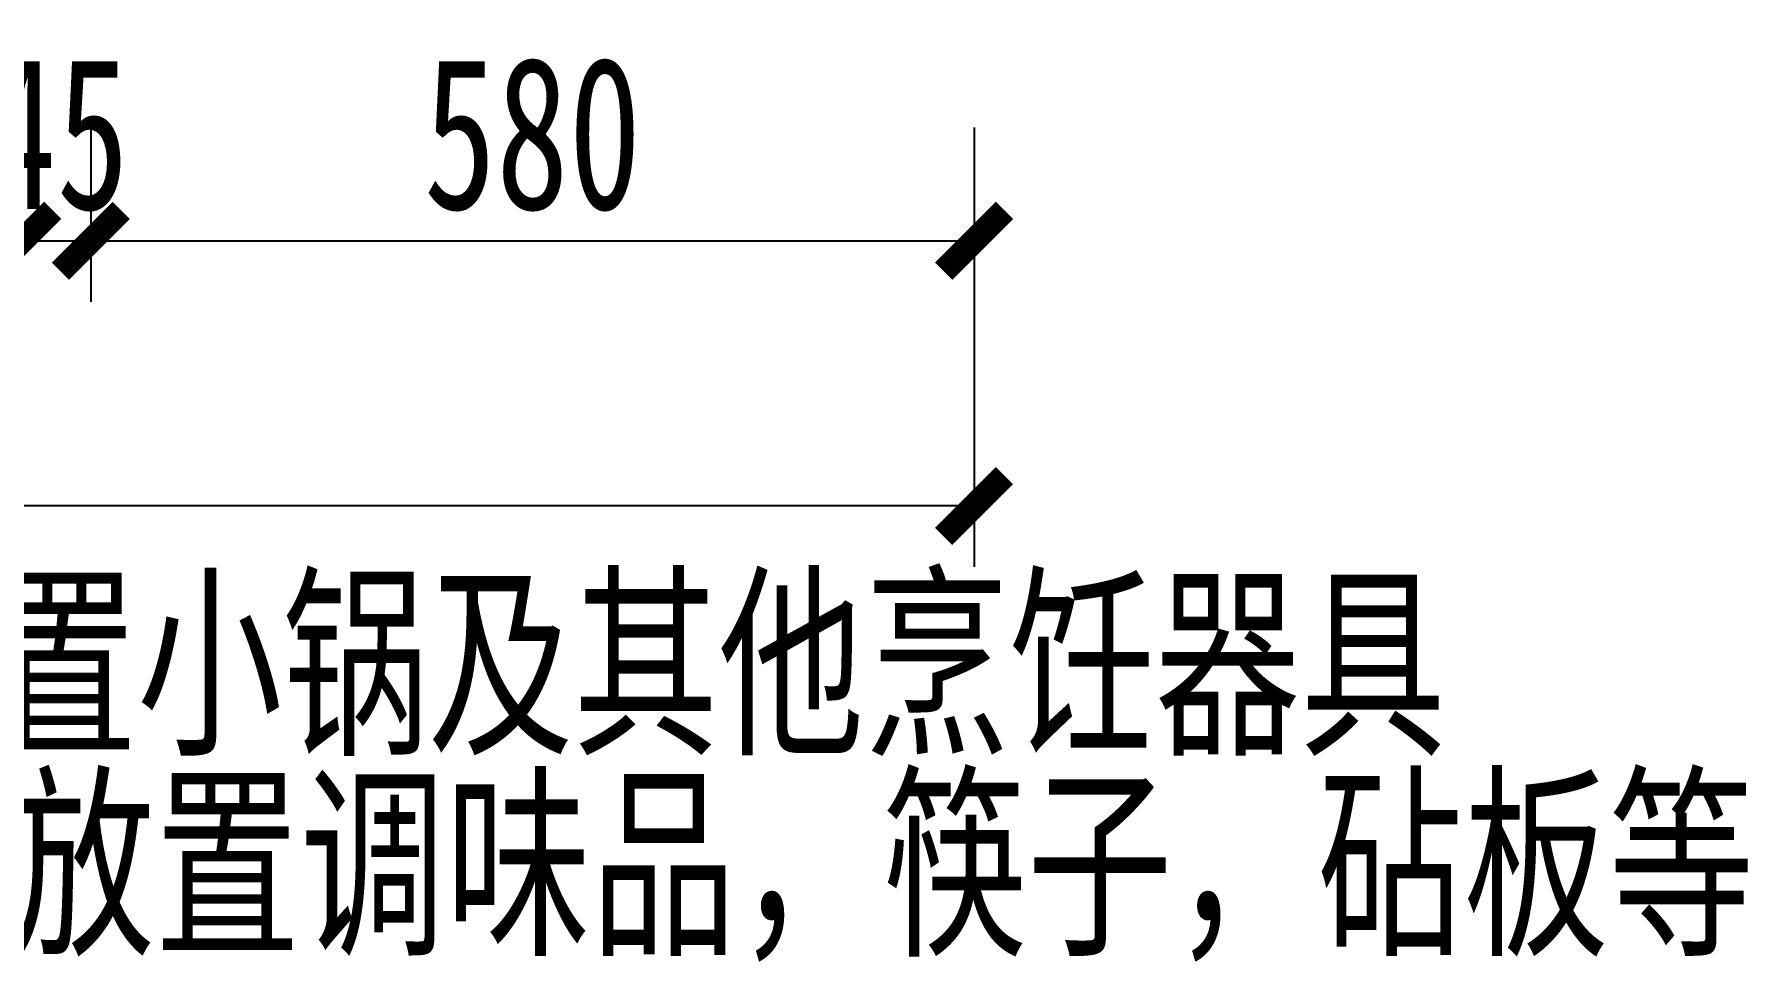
# Model space of a CAD drawing. Header units: millimetres. Extents: x 3104083 to 3173399, y -3165492 to -3044687.
# Drawn here: x 3116632 to 3117757, y -3142273 to -3141664 of the extents above; entities that cross this region are included whole.
import ezdxf

# ---------------------------------------------------------------- set-up
doc = ezdxf.new("R2010")
doc.units = ezdxf.units.MM
doc.header["$LTSCALE"] = 500
doc.header["$MEASUREMENT"] = 0
doc.header["$PDMODE"] = 2
doc.layers.get('0').update_dxf_attribs({"linetype": 'CONTINUOUS'})
doc.layers.get('DEFPOINTS').update_dxf_attribs({"linetype": 'CONTINUOUS'})
doc.layers.add('D-节点尺寸', color=5, linetype='CONTINUOUS')
doc.styles.add('DIM', font='SimSun.ttf', dxfattribs={"width": 0.7})
doc.dimstyles.new('40', dxfattribs={"dimscale": 40, "dimtxt": 2.5, "dimasz": 1, "dimexe": 1, "dimexo": 1, "dimgap": 0.5, "dimtad": 1, "dimdec": 0, "dimzin": 0, "dimdsep": 46, "dimtxsty": 'DIM', "dimblk": 'ARCHTICK', "dimcen": 0, "dimclrd": 5, "dimclre": 5, "dimclrt": 35, "dimadec": 0, "dimazin": 0, "dimtfac": 0.5, "dimtdec": 0, "dimtix": 1, "dimtmove": 2, "dimatfit": 2, "dimldrblk": 'A', "dimfxl": 0, "dimtolj": 1, "dimtzin": 0, "dimlwd": -1, "dimlwe": -1, "dimarcsym": 0})

# ---------------------------------------------------------------- blocks, each defined once
blk = doc.blocks.new('_ArchTick')
at = {"color": 0, "linetype": 'ByBlock', "const_width": 0.4}
blk.add_lwpolyline([(-0.5, -0.5), (0.5, 0.5)], dxfattribs=at)
blk = doc.blocks.new('*D2105')
at = {"layer": 'D-节点尺寸', "color": 5, "ltscale": 100}
for p, q in [((3116203.9, -3141725.1), (3116203.9, -3141839.5)), ((3116623.9, -3141725.1), (3116623.9, -3141839.5)), ((3116203.9, -3141799.5), (3116623.9, -3141799.5))]:
    blk.add_line(p, q, dxfattribs=at)
at = {"layer": 'DEFPOINTS', "color": 0, "ltscale": 100}
for p in [(3116203.9, -3141685.1), (3116623.9, -3141685.1), (3116623.9, -3141799.5)]:
    blk.add_point(p, dxfattribs=at)
at = {"layer": 'D-节点尺寸', "color": 5, "ltscale": 100, "xscale": 40, "yscale": 40, "zscale": 40, "rotation": 180}
blk.add_blockref('_ArchTick', (3116203.9, -3141799.5), dxfattribs=at)
at = {"layer": 'D-节点尺寸', "color": 5, "ltscale": 100, "xscale": 40, "yscale": 40, "zscale": 40}
blk.add_blockref('_ArchTick', (3116623.9, -3141799.5), dxfattribs=at)
at = {"layer": 'D-节点尺寸', "color": 35, "ltscale": 100, "insert": (3116413.9, -3141729.5), "char_height": 100, "attachment_point": 5, "style": 'DIM'}
blk.add_mtext('\\A1;420', dxfattribs=at)
blk = doc.blocks.new('A')
for p, q in [((-1.435, 1.148), (-1.09, 1.437)), ((-1.09, 1.437), (0, 0)), ((-1.435, 1.148), (-0.369, 0)), ((-0.369, 0), (-2.127, 0)), ((-1.435, -1.148), (-0.369, 0)), ((-1.09, -1.437), (0, 0)), ((-1.435, -1.148), (-1.09, -1.437))]:
    blk.add_line(p, q)
for points in [[(-1.435, 1.148), (-1.09, 1.437), (-0.369, 0), (0, 0)], [(-1.435, -1.148), (-1.09, -1.437), (-0.369, 0), (0, 0)]]:
    blk.add_solid(points)
blk = doc.blocks.new('*D2106')
at = {"layer": 'D-节点尺寸', "color": 5, "ltscale": 100}
for p, q in [((3116623.9, -3141725.1), (3116623.9, -3141839.5)), ((3116668.9, -3141725.1), (3116668.9, -3141839.5)), ((3116623.9, -3141799.5), (3116583.9, -3141799.5)), ((3116623.9, -3141799.5), (3116668.9, -3141799.5)), ((3116668.9, -3141799.5), (3116708.9, -3141799.5))]:
    blk.add_line(p, q, dxfattribs=at)
at = {"layer": 'DEFPOINTS', "color": 0, "ltscale": 100}
for p in [(3116623.9, -3141685.1), (3116668.9, -3141685.1), (3116668.9, -3141799.5)]:
    blk.add_point(p, dxfattribs=at)
at = {"layer": 'D-节点尺寸', "color": 5, "ltscale": 100, "xscale": 40, "yscale": 40, "zscale": 40}
blk.add_blockref('_ArchTick', (3116623.9, -3141799.5), dxfattribs=at)
at = {"layer": 'D-节点尺寸', "color": 5, "ltscale": 100, "xscale": 40, "yscale": 40, "zscale": 40, "rotation": 180}
blk.add_blockref('_ArchTick', (3116668.9, -3141799.5), dxfattribs=at)
at = {"layer": 'D-节点尺寸', "color": 35, "ltscale": 100, "insert": (3116646.4, -3141729.5), "char_height": 100, "attachment_point": 5, "style": 'DIM'}
blk.add_mtext('\\A1;45', dxfattribs=at)
blk = doc.blocks.new('*D2107')
at = {"layer": 'D-节点尺寸', "color": 5, "ltscale": 100}
for p, q in [((3116668.9, -3141725.1), (3116668.9, -3141839.5)), ((3117248.9, -3141725.1), (3117248.9, -3141839.5)), ((3116668.9, -3141799.5), (3117248.9, -3141799.5))]:
    blk.add_line(p, q, dxfattribs=at)
at = {"layer": 'DEFPOINTS', "color": 0, "ltscale": 100}
for p in [(3116668.9, -3141685.1), (3117248.9, -3141685.1), (3117248.9, -3141799.5)]:
    blk.add_point(p, dxfattribs=at)
at = {"layer": 'D-节点尺寸', "color": 5, "ltscale": 100, "xscale": 40, "yscale": 40, "zscale": 40, "rotation": 180}
blk.add_blockref('_ArchTick', (3116668.9, -3141799.5), dxfattribs=at)
at = {"layer": 'D-节点尺寸', "color": 5, "ltscale": 100, "xscale": 40, "yscale": 40, "zscale": 40}
blk.add_blockref('_ArchTick', (3117248.9, -3141799.5), dxfattribs=at)
at = {"layer": 'D-节点尺寸', "color": 35, "ltscale": 100, "insert": (3116958.9, -3141729.5), "char_height": 100, "attachment_point": 5, "style": 'DIM'}
blk.add_mtext('\\A1;580', dxfattribs=at)
blk = doc.blocks.new('*D2109')
at = {"layer": 'D-节点尺寸', "color": 5, "ltscale": 100}
for p, q in [((3114758.9, -3141813.7), (3114758.9, -3142013.7)), ((3117248.9, -3141813.7), (3117248.9, -3142013.7)), ((3117248.9, -3141973.7), (3114758.9, -3141973.7))]:
    blk.add_line(p, q, dxfattribs=at)
at = {"layer": 'DEFPOINTS', "color": 0, "ltscale": 100}
for p in [(3114758.9, -3141685.1), (3117248.9, -3141685.1), (3114758.9, -3141973.7)]:
    blk.add_point(p, dxfattribs=at)
at = {"layer": 'D-节点尺寸', "color": 5, "ltscale": 100, "xscale": 40, "yscale": 40, "zscale": 40, "rotation": 180}
blk.add_blockref('_ArchTick', (3114758.9, -3141973.7), dxfattribs=at)
at = {"layer": 'D-节点尺寸', "color": 5, "ltscale": 100, "xscale": 40, "yscale": 40, "zscale": 40}
blk.add_blockref('_ArchTick', (3117248.9, -3141973.7), dxfattribs=at)
at = {"layer": 'D-节点尺寸', "color": 35, "ltscale": 100, "insert": (3116003.9, -3141903.7), "char_height": 100, "attachment_point": 5, "style": 'DIM'}
blk.add_mtext('\\A1;2490', dxfattribs=at)

msp = doc.modelspace()

# ---------------------------------------------------------------- texts
at = {"layer": 'D-节点尺寸', "color": 35, "ltscale": 100, "char_height": 100, "attachment_point": 5, "style": 'DIM'}
for s, width, insert in [('放置小锅及其他烹饪器具', 1161.35919, (3117033.449, -3142082.41)), ('调味篮柜，放置调味品，筷子，砧板等', 1926.14583, (3116949.517, -3142215.75))]:
    msp.add_mtext_dynamic_manual_height_columns(s, width=width, gutter_width=400, heights=[0], dxfattribs=dict(at, insert=insert))

# ---------------------------------------------------------------- dimensions: what is measured, and where the dimension line sits
at = {"layer": 'D-节点尺寸', "color": 251, "ltscale": 100}
for base, p1, p2, picture, middle in [((3116623.936, -3141799.467), (3116203.936, -3141685.115), (3116623.936, -3141685.115), '*D2105', (3116413.936, -3141729.467)), ((3116668.937, -3141799.467), (3116623.936, -3141685.115), (3116668.937, -3141685.115), '*D2106', (3116646.437, -3141729.467)), ((3117248.937, -3141799.467), (3116668.937, -3141685.115), (3117248.937, -3141685.115), '*D2107', (3116958.937, -3141729.467)), ((3114758.936, -3141973.745), (3117248.937, -3141685.115), (3114758.936, -3141685.115), '*D2109', (3116003.936, -3141903.745))]:
    dim = msp.add_linear_dim(base=base, p1=p1, p2=p2, dimstyle='40', dxfattribs=at)
    dim.commit()
    dim.dimension.update_dxf_attribs({"geometry": picture, "text_midpoint": middle})

doc.saveas('drawing.dxf')
